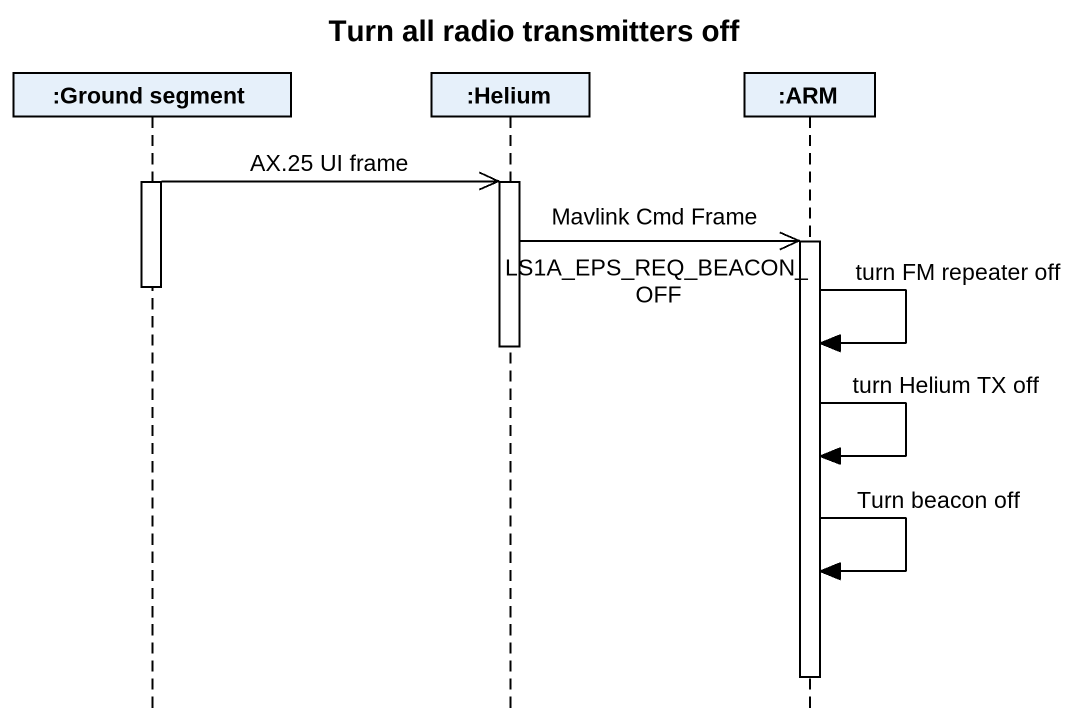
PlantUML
@startuml
title Turn all radio transmitters off
hide footbox
participant ":Ground segment" as Ground_segment
participant ":Helium" as Helium
participant ":ARM" as ARM

activate Ground_segment
Ground_segment ->> Helium : AX.25 UI frame
activate Helium
Helium ->> ARM : Mavlink Cmd Frame\nLS1A_EPS_REQ_BEACON_OFF
activate ARM
deactivate Ground_segment
ARM -> ARM : turn FM repeater off
deactivate Helium
ARM -> ARM : turn Helium TX off
ARM -> ARM : Turn beacon off
deactivate ARM
@enduml
